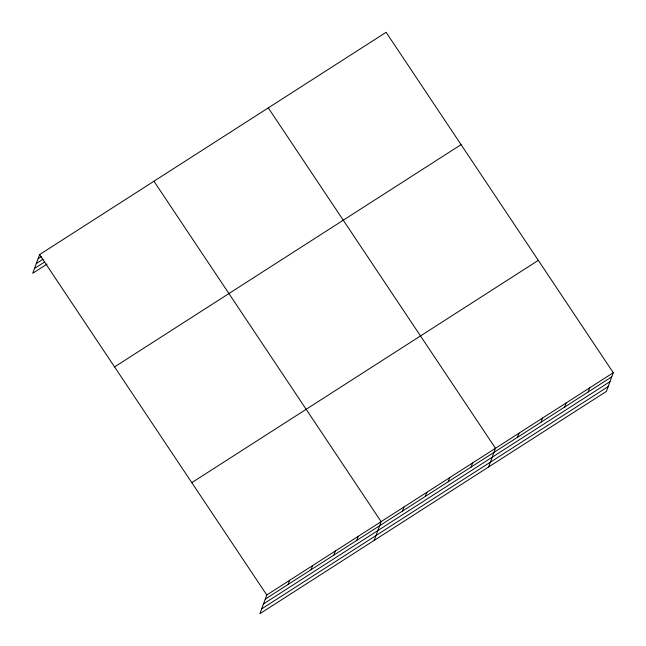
<?xml version="1.0" encoding="UTF-8"?>
<svg xmlns="http://www.w3.org/2000/svg" width="646" height="646" viewBox="0 0 646 646"><rect width="100%" height="100%" fill="white"/><g stroke="black" fill="none" stroke-linecap="round" stroke-linejoin="round"><path stroke-width="0.97" d="M613.272 372.71L266.782 594.99L259.894 613.7L606.384 391.419L613.272 372.71L386.106 32.3L39.616 254.581L32.728 273.29L47.126 264.053M288.132 584.444L289.65 580.318M311.001 569.772L312.519 565.646M333.869 555.1L335.387 550.973M356.737 540.427L358.255 536.309M374.236 540.347L381.124 521.637L153.958 181.227M402.474 511.091L403.992 506.965M425.343 496.419L426.861 492.292M448.211 481.746L449.729 477.628M471.079 467.082L472.597 462.956M488.578 466.993L495.466 448.284L268.3 107.874M517.511 437.294L519.029 433.167M541.065 422.177L542.583 418.051M564.628 407.061L566.146 402.942M588.191 391.952L589.709 387.826M38.098 258.699L41.489 256.527M36.329 263.511L43.104 259.167M34.504 268.478L44.663 261.953M114.576 366.912L461.066 144.639M191.814 482.651L538.304 260.378M265.264 599.108L611.754 376.836M263.495 603.929L609.977 381.649M261.67 608.887L608.152 386.607M39.616 254.581L266.782 594.99"/></g></svg>
